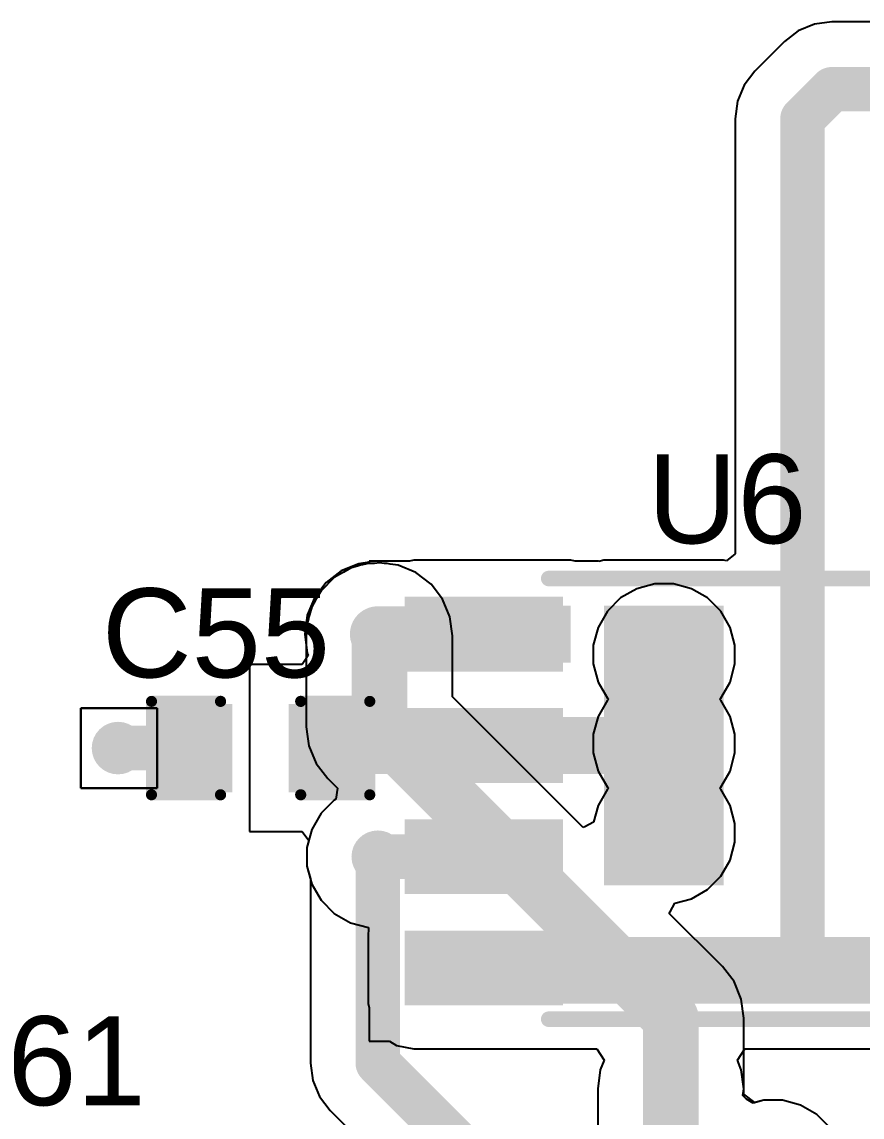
# Model space of a CAD drawing. Header units: millimetres. Extents: x -3 to 5437, y -3 to 5435.
# Drawn here: x 19.53 to 29.11, y 53.6 to 66.1 of the extents above; entities that cross this region are included whole.
import ezdxf

# ---------------------------------------------------------------- set-up
doc = ezdxf.new("R2010")
doc.units = ezdxf.units.MM
for name, color, linetype in [('BottomLayer', 5, 'Continuous'), ('BottomSolder', 6, 'Continuous'), ('TopLayer', 1, 'Continuous'), ('TopOverlay', 2, 'Continuous'), ('TopPaste', 8, 'Continuous'), ('TopSolder', 216, 'Continuous'), ('ViaHoleLayer', 16, 'Continuous')]:
    doc.layers.add(name, color=color, linetype=linetype)
doc.styles.add('Arial', font='', dxfattribs={"height": 0.2})
doc.styles.get('Arial').set_extended_font_data('Arial')

# ---------------------------------------------------------------- blocks, each defined once
blk = doc.blocks.new('SOIC_8_413')
at = {"layer": 'TopLayer'}
for points in [[(-1.867, 1.58), (-3.467, 1.58), (-3.467, 2.23), (-1.867, 2.23)], [(3.533, 1.58), (1.933, 1.58), (1.933, 2.23), (3.533, 2.23)], [(-1.867, 0.31), (-3.467, 0.31), (-3.467, 0.96), (-1.867, 0.96)], [(3.533, 0.31), (1.933, 0.31), (1.933, 0.96), (3.533, 0.96)], [(-1.867, -0.96), (-3.467, -0.96), (-3.467, -0.31), (-1.867, -0.31)], [(3.533, -0.96), (1.933, -0.96), (1.933, -0.31), (3.533, -0.31)], [(-1.867, -2.23), (-3.467, -2.23), (-3.467, -1.58), (-1.867, -1.58)], [(3.533, -2.23), (1.933, -2.23), (1.933, -1.58), (3.533, -1.58)]]:
    blk.add_hatch(color=1, dxfattribs=at).paths.add_polyline_path(points)
at = {"layer": 'TopPaste'}
for points in [[(-1.867, 1.58), (-3.467, 1.58), (-3.467, 2.23), (-1.867, 2.23)], [(3.533, 1.58), (1.933, 1.58), (1.933, 2.23), (3.533, 2.23)], [(-1.867, 0.31), (-3.467, 0.31), (-3.467, 0.96), (-1.867, 0.96)], [(3.533, 0.31), (1.933, 0.31), (1.933, 0.96), (3.533, 0.96)], [(-1.867, -0.96), (-3.467, -0.96), (-3.467, -0.31), (-1.867, -0.31)], [(3.533, -0.96), (1.933, -0.96), (1.933, -0.31), (3.533, -0.31)], [(-1.867, -2.23), (-3.467, -2.23), (-3.467, -1.58), (-1.867, -1.58)], [(3.533, -2.23), (1.933, -2.23), (1.933, -1.58), (3.533, -1.58)]]:
    blk.add_hatch(color=8, dxfattribs=at).paths.add_polyline_path(points)
at = {"layer": 'TopSolder'}
for points in [[(-1.765, 1.478), (-3.569, 1.478), (-3.569, 2.332), (-1.765, 2.332)], [(3.635, 1.478), (1.831, 1.478), (1.831, 2.332), (3.635, 2.332)], [(-1.765, 0.208), (-3.569, 0.208), (-3.569, 1.062), (-1.765, 1.062)], [(3.635, 0.208), (1.831, 0.208), (1.831, 1.062), (3.635, 1.062)], [(-1.765, -1.062), (-3.569, -1.062), (-3.569, -0.208), (-1.765, -0.208)], [(3.635, -1.062), (1.831, -1.062), (1.831, -0.208), (3.635, -0.208)], [(-1.765, -2.332), (-3.569, -2.332), (-3.569, -1.478), (-1.765, -1.478)], [(3.635, -2.332), (1.831, -2.332), (1.831, -1.478), (3.635, -1.478)]]:
    blk.add_hatch(color=216, dxfattribs=at).paths.add_polyline_path(points)
at = {"layer": 'TopOverlay'}
for points, const_width in [([(-3.112, 2.565, 1), (-3.339, 2.565, 1)], 0.178), ([(-3.384, 2.565, 1), (-3.295, 2.565, 1)], 0.0889), ([(-3.157, 2.565, 1), (-3.068, 2.565, 1)], 0.0889), ([(-2.038, 2.489, 1), (-1.949, 2.489, 1)], 0.0889), ([(1.949, 2.489, 1), (2.038, 2.489, 1)], 0.0889), ([(-2.038, -2.54, 1), (-1.949, -2.54, 1)], 0.0889), ([(1.949, -2.54, 1), (2.038, -2.54, 1)], 0.0889)]:
    blk.add_lwpolyline(points, format="xyb", close=True, dxfattribs=dict(at, const_width=const_width))
at = {"layer": 'TopOverlay', "const_width": 0.178}
for points in [[(1.994, 2.489), (-1.994, 2.489)], [(1.994, -2.54), (-1.994, -2.54)]]:
    blk.add_lwpolyline(points, dxfattribs=at)
blk = doc.blocks.new('C__0603_414')
at = {"layer": 'TopLayer'}
for points in [[(-0.381, 0.445), (-0.381, -0.445), (-1.143, -0.445), (-1.143, 0.445)], [(1.143, 0.445), (1.143, -0.445), (0.381, -0.445), (0.381, 0.445)]]:
    blk.add_hatch(color=1, dxfattribs=at).paths.add_polyline_path(points)
at = {"layer": 'TopPaste'}
for points in [[(-0.381, 0.445), (-0.381, -0.445), (-1.143, -0.445), (-1.143, 0.445)], [(1.143, 0.445), (1.143, -0.445), (0.381, -0.445), (0.381, 0.445)]]:
    blk.add_hatch(color=8, dxfattribs=at).paths.add_polyline_path(points)
at = {"layer": 'TopSolder'}
for points in [[(-0.321, 0.504), (-0.321, -0.504), (-1.203, -0.504), (-1.203, 0.504)], [(1.203, 0.504), (1.203, -0.504), (0.321, -0.504), (0.321, 0.504)]]:
    blk.add_hatch(color=216, dxfattribs=at).paths.add_polyline_path(points)
at = {"layer": 'TopOverlay', "const_width": 0.127}
for points in [[(-1.245, 0.533), (-1.245, -0.533)], [(-0.457, 0.533), (-1.245, 0.533)], [(1.245, 0.533), (0.457, 0.533)], [(1.245, 0.533), (1.245, -0.533)], [(-0.457, -0.533), (-1.245, -0.533)], [(1.245, -0.533), (0.457, -0.533)]]:
    blk.add_lwpolyline(points, dxfattribs=at)
at = {"layer": 'TopOverlay', "const_width": 0.0635}
for points in [[(-1.276, 0.533, 1), (-1.213, 0.533, 1)], [(-1.276, 0.533, 1), (-1.213, 0.533, 1)], [(-0.489, 0.533, 1), (-0.425, 0.533, 1)], [(0.425, 0.533, 1), (0.489, 0.533, 1)], [(1.213, 0.533, 1), (1.276, 0.533, 1)], [(1.213, 0.533, 1), (1.276, 0.533, 1)], [(-1.276, -0.533, 1), (-1.213, -0.533, 1)], [(-1.276, -0.533, 1), (-1.213, -0.533, 1)], [(-0.489, -0.533, 1), (-0.425, -0.533, 1)], [(0.425, -0.533, 1), (0.489, -0.533, 1)], [(1.213, -0.533, 1), (1.276, -0.533, 1)], [(1.213, -0.533, 1), (1.276, -0.533, 1)]]:
    blk.add_lwpolyline(points, format="xyb", close=True, dxfattribs=at)

msp = doc.modelspace()

# ---------------------------------------------------------------- hatches: boundary and pattern name
at = {"layer": 'BottomLayer'}
h = msp.add_hatch(color=5, dxfattribs=at)
edge = h.paths.add_edge_path()
edge.add_arc((23.583, 59.111), 0.3, 0, 360)
h = msp.add_hatch(color=5, dxfattribs=at)
edge = h.paths.add_edge_path()
edge.add_arc((26.848, 58.877), 0.3, 0, 360)
h = msp.add_hatch(color=5, dxfattribs=at)
edge = h.paths.add_edge_path()
edge.add_arc((26.848, 57.861), 0.3, 0, 360)
h = msp.add_hatch(color=5, dxfattribs=at)
edge = h.paths.add_edge_path()
edge.add_arc((20.621, 57.811), 0.3, 0, 360)
h = msp.add_hatch(color=5, dxfattribs=at)
edge = h.paths.add_edge_path()
edge.add_arc((26.848, 56.845), 0.3, 0, 360)
h = msp.add_hatch(color=5, dxfattribs=at)
edge = h.paths.add_edge_path()
edge.add_arc((23.583, 56.571), 0.3, 0, 360)
h = msp.add_hatch(color=5, dxfattribs=at)
edge = h.paths.add_edge_path()
edge.add_arc((26.924, 53.924), 0.3, 0, 360)
at = {"layer": 'BottomSolder'}
h = msp.add_hatch(color=6, dxfattribs=at)
edge = h.paths.add_edge_path()
edge.add_arc((23.583, 59.111), 0.15, 0, 360)
h = msp.add_hatch(color=6, dxfattribs=at)
edge = h.paths.add_edge_path()
edge.add_arc((20.621, 57.811), 0.15, 0, 360)
h = msp.add_hatch(color=6, dxfattribs=at)
edge = h.paths.add_edge_path()
edge.add_arc((23.583, 56.571), 0.15, 0, 360)
h = msp.add_hatch(color=6, dxfattribs=at)
edge = h.paths.add_edge_path()
edge.add_arc((26.924, 53.924), 0.15, 0, 360)
at = {"layer": 'TopLayer'}
h = msp.add_hatch(color=1, dxfattribs=at)
edge = h.paths.add_edge_path()
edge.add_arc((23.583, 59.111), 0.3, 0, 360)
for points in [[(23.993, 58.786), (25.784, 58.786), (25.784, 59.436), (23.993, 59.436)], [(26.162, 56.246), (27.526, 56.246), (27.526, 59.436), (26.162, 59.436)], [(23.009, 57.516), (26.645, 57.516), (26.645, 58.166), (23.009, 58.166)], [(23.993, 54.895), (32.151, 54.895), (32.151, 55.657), (23.993, 55.657)]]:
    msp.add_hatch(color=1, dxfattribs=at).paths.add_polyline_path(points)
h = msp.add_hatch(color=1, dxfattribs=at)
edge = h.paths.add_edge_path()
edge.add_arc((26.848, 58.877), 0.3, 0, 360)
h = msp.add_hatch(color=1, dxfattribs=at)
edge = h.paths.add_edge_path()
edge.add_arc((26.848, 57.861), 0.3, 0, 360)
h = msp.add_hatch(color=1, dxfattribs=at)
edge = h.paths.add_edge_path()
edge.add_arc((20.621, 57.811), 0.3, 0, 360)
h = msp.add_hatch(color=1, dxfattribs=at)
edge = h.paths.add_edge_path()
edge.add_arc((26.848, 56.845), 0.3, 0, 360)
h = msp.add_hatch(color=1, dxfattribs=at)
edge = h.paths.add_edge_path()
edge.add_arc((23.583, 56.571), 0.3, 0, 360)
h = msp.add_hatch(color=1, dxfattribs=at)
edge = h.paths.add_edge_path()
edge.add_arc((26.924, 53.924), 0.3, 0, 360)
at = {"layer": 'TopSolder'}
h = msp.add_hatch(color=216, dxfattribs=at)
edge = h.paths.add_edge_path()
edge.add_arc((23.583, 59.111), 0.15, 0, 360)
h = msp.add_hatch(color=216, dxfattribs=at)
edge = h.paths.add_edge_path()
edge.add_arc((20.621, 57.811), 0.15, 0, 360)
h = msp.add_hatch(color=216, dxfattribs=at)
edge = h.paths.add_edge_path()
edge.add_arc((23.583, 56.571), 0.15, 0, 360)
h = msp.add_hatch(color=216, dxfattribs=at)
edge = h.paths.add_edge_path()
edge.add_arc((26.924, 53.924), 0.15, 0, 360)
at = {"layer": 'ViaHoleLayer'}
h = msp.add_hatch(color=16, dxfattribs=at)
edge = h.paths.add_edge_path()
edge.add_arc((23.583, 59.111), 0.15, 0, 360)
h = msp.add_hatch(color=16, dxfattribs=at)
edge = h.paths.add_edge_path()
edge.add_arc((26.848, 58.877), 0.15, 0, 360)
h = msp.add_hatch(color=16, dxfattribs=at)
edge = h.paths.add_edge_path()
edge.add_arc((26.848, 57.861), 0.15, 0, 360)
h = msp.add_hatch(color=16, dxfattribs=at)
edge = h.paths.add_edge_path()
edge.add_arc((20.621, 57.811), 0.15, 0, 360)
h = msp.add_hatch(color=16, dxfattribs=at)
edge = h.paths.add_edge_path()
edge.add_arc((26.848, 56.845), 0.15, 0, 360)
h = msp.add_hatch(color=16, dxfattribs=at)
edge = h.paths.add_edge_path()
edge.add_arc((23.583, 56.571), 0.15, 0, 360)
h = msp.add_hatch(color=16, dxfattribs=at)
edge = h.paths.add_edge_path()
edge.add_arc((26.924, 53.924), 0.15, 0, 360)

# ---------------------------------------------------------------- linework, layer by layer
at = {"layer": 'BottomLayer'}
for p, q in [((23.364, 59.889), (23.271, 59.864)), ((23.385, 59.898), (23.364, 59.889)), ((23.409, 59.901), (23.385, 59.898)), ((23.477, 59.919), (23.409, 59.901)), ((23.547, 59.919), (23.477, 59.919)), ((23.601, 59.926), (23.547, 59.919)), ((23.654, 59.919), (23.601, 59.926)), ((23.69, 59.919), (23.654, 59.919)), ((23.724, 59.91), (23.69, 59.919)), ((23.816, 59.898), (23.724, 59.91)), ((24.017, 59.815), (23.816, 59.898)), ((23.087, 59.758), (22.937, 59.607)), ((23.181, 59.812), (23.087, 59.758)), ((23.184, 59.815), (23.181, 59.812)), ((23.189, 59.816), (23.184, 59.815)), ((23.271, 59.864), (23.189, 59.816)), ((24.19, 59.682), (24.017, 59.815)), ((24.322, 59.51), (24.19, 59.682)), ((26.536, 59.63), (26.352, 59.524)), ((26.741, 59.685), (26.536, 59.63)), ((26.954, 59.685), (26.741, 59.685)), ((27.16, 59.63), (26.954, 59.685)), ((27.344, 59.524), (27.16, 59.63)), ((22.878, 59.506), (22.83, 59.423)), ((22.88, 59.51), (22.878, 59.506)), ((22.882, 59.513), (22.88, 59.51)), ((22.937, 59.607), (22.882, 59.513)), ((24.405, 59.309), (24.322, 59.51)), ((26.352, 59.524), (26.201, 59.373)), ((27.494, 59.373), (27.344, 59.524)), ((22.83, 59.423), (22.806, 59.331)), ((26.201, 59.373), (26.095, 59.189)), ((27.601, 59.189), (27.494, 59.373)), ((22.793, 59.286), (22.775, 59.217)), ((22.797, 59.309), (22.793, 59.286)), ((22.806, 59.331), (22.797, 59.309)), ((24.433, 59.093), (24.405, 59.309)), ((22.775, 59.147), (22.768, 59.093)), ((22.775, 59.217), (22.775, 59.147)), ((26.095, 59.189), (26.04, 58.984)), ((27.656, 58.984), (27.601, 59.189)), ((22.768, 59.093), (22.768, 58.053)), ((24.433, 58.397), (24.433, 59.093)), ((26.04, 58.984), (26.04, 58.771)), ((27.656, 58.771), (27.656, 58.984)), ((26.04, 58.771), (26.095, 58.565)), ((27.601, 58.565), (27.656, 58.771)), ((26.095, 58.565), (26.201, 58.381)), ((27.494, 58.381), (27.601, 58.565)), ((25.926, 56.905), (24.433, 58.397)), ((26.201, 58.381), (26.213, 58.369)), ((26.213, 58.369), (26.201, 58.357)), ((27.482, 58.369), (27.494, 58.381)), ((27.494, 58.357), (27.482, 58.369)), ((26.201, 58.357), (26.095, 58.173)), ((27.601, 58.173), (27.494, 58.357)), ((26.095, 58.173), (26.04, 57.968)), ((27.656, 57.968), (27.601, 58.173)), ((22.768, 58.053), (22.782, 57.945)), ((22.782, 57.945), (22.797, 57.837)), ((26.04, 57.968), (26.04, 57.755)), ((27.656, 57.755), (27.656, 57.968)), ((22.797, 57.837), (22.88, 57.636)), ((26.04, 57.755), (26.095, 57.549)), ((27.601, 57.549), (27.656, 57.755)), ((22.88, 57.636), (23.012, 57.464)), ((26.095, 57.549), (26.201, 57.365)), ((27.494, 57.365), (27.601, 57.549)), ((23.012, 57.464), (23.122, 57.354)), ((23.122, 57.354), (23.105, 57.228)), ((26.201, 57.341), (26.095, 57.157)), ((26.201, 57.365), (26.213, 57.353)), ((26.213, 57.353), (26.201, 57.341)), ((27.482, 57.353), (27.494, 57.365)), ((27.494, 57.341), (27.482, 57.353)), ((27.601, 57.157), (27.494, 57.341)), ((23.087, 57.218), (22.937, 57.067)), ((23.105, 57.228), (23.087, 57.218)), ((26.095, 57.157), (26.044, 56.967)), ((27.656, 56.952), (27.601, 57.157)), ((22.937, 57.067), (22.83, 56.883)), ((22.83, 56.883), (22.775, 56.677)), ((25.944, 56.912), (25.926, 56.905)), ((26.044, 56.967), (25.944, 56.912)), ((27.656, 56.739), (27.656, 56.952)), ((22.775, 56.677), (22.775, 56.465)), ((27.601, 56.533), (27.656, 56.739)), ((27.494, 56.349), (27.601, 56.533)), ((22.775, 56.465), (22.815, 56.318)), ((22.815, 56.318), (22.815, 54.217)), ((27.344, 56.199), (27.494, 56.349)), ((27.16, 56.092), (27.344, 56.199)), ((26.915, 55.941), (26.969, 56.041)), ((26.969, 56.041), (27.16, 56.092)), ((26.907, 55.924), (26.915, 55.941)), ((27.513, 55.318), (26.907, 55.924)), ((27.645, 55.146), (27.513, 55.318)), ((27.728, 54.945), (27.645, 55.146)), ((27.757, 54.729), (27.728, 54.945)), ((27.757, 53.924), (27.757, 54.729)), ((22.815, 54.217), (22.841, 54.018)), ((22.841, 54.018), (22.918, 53.833)), ((27.747, 53.848), (27.757, 53.924)), ((22.918, 53.833), (23.04, 53.674)), ((27.786, 53.804), (27.747, 53.848)), ((27.863, 53.759), (27.786, 53.804)), ((27.986, 53.792), (27.863, 53.759)), ((28.199, 53.792), (27.986, 53.792)), ((28.404, 53.737), (28.199, 53.792)), ((23.04, 53.674), (24.272, 52.441)), ((28.589, 53.631), (28.404, 53.737)), ((28.739, 53.481), (28.589, 53.631))]:
    msp.add_line(p, q, dxfattribs=at)
for points, const_width in [([(23.601, 58.053), (23.601, 59.093)], 0.635), ([(23.583, 59.111), (23.601, 59.093)], 0.508), ([(23.601, 58.053), (26.924, 54.729)], 0.635), ([(23.583, 54.217), (23.583, 56.571)], 0.508), ([(26.924, 53.924), (26.924, 54.729)], 0.635), ([(23.583, 54.217), (24.816, 52.984)], 0.508)]:
    msp.add_lwpolyline(points, dxfattribs=dict(at, const_width=const_width))
for points, const_width in [([(23.442, 59.093, 1), (23.76, 59.093, 1)], 0.318), ([(23.456, 59.111, 1), (23.71, 59.111, 1)], 0.254), ([(23.474, 59.093, 1), (23.728, 59.093, 1)], 0.254), ([(23.442, 58.053, 1), (23.76, 58.053, 1)], 0.318), ([(23.442, 58.053, 1), (23.76, 58.053, 1)], 0.318), ([(23.456, 56.571, 1), (23.71, 56.571, 1)], 0.254), ([(26.765, 54.729, 1), (27.083, 54.729, 1)], 0.318), ([(26.765, 54.729, 1), (27.083, 54.729, 1)], 0.318), ([(23.456, 54.217, 1), (23.71, 54.217, 1)], 0.254), ([(23.456, 54.217, 1), (23.71, 54.217, 1)], 0.254), ([(26.765, 53.924, 1), (27.083, 53.924, 1)], 0.318)]:
    msp.add_lwpolyline(points, format="xyb", close=True, dxfattribs=dict(at, const_width=const_width))
at = {"layer": 'TopLayer'}
for p, q in [((28.378, 65.995), (28.219, 65.873)), ((28.563, 66.072), (28.378, 65.995)), ((28.762, 66.098), (28.563, 66.072)), ((34.251, 66.098), (28.762, 66.098)), ((28.219, 65.873), (27.882, 65.537)), ((27.882, 65.537), (27.76, 65.377)), ((27.76, 65.377), (27.683, 65.192)), ((27.683, 65.192), (27.657, 64.993)), ((27.657, 64.993), (27.657, 60.028)), ((27.657, 60.028), (27.559, 59.947)), ((23.368, 59.915), (23.167, 59.832)), ((23.485, 59.931), (23.368, 59.915)), ((23.943, 59.944), (23.485, 59.944)), ((23.485, 59.944), (23.485, 59.931)), ((23.993, 59.954), (23.943, 59.944)), ((25.784, 59.954), (23.993, 59.954)), ((25.834, 59.944), (25.784, 59.954)), ((26.101, 59.944), (25.834, 59.944)), ((26.103, 59.942), (26.101, 59.944)), ((26.101, 59.944), (26.101, 59.944)), ((26.162, 59.954), (26.103, 59.942)), ((27.526, 59.954), (26.162, 59.954)), ((27.559, 59.947), (27.526, 59.954)), ((23.167, 59.832), (22.994, 59.7)), ((22.994, 59.7), (22.862, 59.527)), ((22.862, 59.527), (22.779, 59.327)), ((22.779, 59.327), (22.751, 59.111)), ((22.751, 59.111), (22.779, 58.896)), ((22.79, 58.869), (22.719, 58.764)), ((22.779, 58.896), (22.79, 58.869)), ((22.719, 58.764), (22.12, 58.764)), ((22.12, 58.764), (22.12, 56.859)), ((20.197, 57.354), (20.197, 58.268)), ((20.197, 58.268), (21.066, 58.268)), ((21.066, 58.268), (20.197, 58.268)), ((20.197, 58.268), (20.197, 57.354)), ((21.066, 58.268), (21.066, 57.354)), ((21.066, 57.354), (21.066, 58.268)), ((21.066, 57.354), (20.197, 57.354)), ((20.197, 57.354), (21.066, 57.354)), ((22.12, 56.859), (22.719, 56.859)), ((22.719, 56.859), (22.797, 56.758)), ((22.797, 56.758), (22.775, 56.677)), ((22.775, 56.677), (22.775, 56.465)), ((22.775, 56.465), (22.83, 56.259)), ((22.83, 56.259), (22.937, 56.075)), ((22.937, 56.075), (23.087, 55.924)), ((23.087, 55.924), (23.271, 55.818)), ((23.271, 55.818), (23.477, 55.763)), ((23.477, 55.763), (23.475, 55.657)), ((23.475, 55.657), (23.475, 54.895)), ((23.475, 54.895), (23.485, 54.845)), ((23.485, 54.845), (23.485, 54.468)), ((23.485, 54.468), (23.717, 54.468)), ((23.717, 54.468), (23.795, 54.416)), ((23.795, 54.416), (23.993, 54.377)), ((23.993, 54.377), (26.08, 54.377)), ((26.08, 54.377), (26.165, 54.25)), ((27.683, 54.25), (27.768, 54.377)), ((27.768, 54.377), (30.881, 54.377)), ((26.165, 54.25), (26.12, 54.14)), ((27.728, 54.14), (27.683, 54.25)), ((26.12, 54.14), (26.091, 53.924)), ((27.757, 53.924), (27.728, 54.14)), ((26.091, 53.924), (26.091, 46.838)), ((27.757, 53.862), (27.757, 53.924)), ((27.884, 53.765), (27.757, 53.862)), ((27.986, 53.792), (27.884, 53.765)), ((28.199, 53.792), (27.986, 53.792)), ((28.404, 53.737), (28.199, 53.792)), ((28.589, 53.631), (28.404, 53.737)), ((28.739, 53.481), (28.589, 53.631))]:
    msp.add_line(p, q, dxfattribs=at)
for points, const_width in [([(28.426, 64.993), (28.762, 65.33)], 0.508), ([(28.762, 65.33), (35.145, 65.33)], 0.508), ([(28.426, 55.403), (28.426, 64.993)], 0.508), ([(23.583, 59.111), (24.793, 59.111)], 0.635), ([(24.793, 59.111), (24.808, 59.126)], 0.508), ([(20.621, 57.811), (21.485, 57.811)], 0.508), ([(23.583, 56.571), (24.793, 56.571)], 0.508), ([(28.299, 55.276), (28.426, 55.403)], 0.508), ([(28.072, 55.276), (28.299, 55.276)], 0.508), ([(26.924, 46.838), (26.924, 53.924)], 0.635)]:
    msp.add_lwpolyline(points, dxfattribs=dict(at, const_width=const_width))
for points, const_width in [([(28.635, 65.33, 1), (28.889, 65.33, 1)], 0.254), ([(28.635, 65.33, 1), (28.889, 65.33, 1)], 0.254), ([(28.299, 64.993, 1), (28.553, 64.993, 1)], 0.254), ([(28.299, 64.993, 1), (28.553, 64.993, 1)], 0.254), ([(23.424, 59.111, 1), (23.742, 59.111, 1)], 0.318), ([(24.634, 59.111, 1), (24.951, 59.111, 1)], 0.318), ([(24.681, 59.126, 1), (24.935, 59.126, 1)], 0.254), ([(24.666, 59.111, 1), (24.92, 59.111, 1)], 0.254), ([(20.494, 57.811, 1), (20.748, 57.811, 1)], 0.254), ([(21.358, 57.811, 1), (21.612, 57.811, 1)], 0.254), ([(23.456, 56.571, 1), (23.71, 56.571, 1)], 0.254), ([(24.666, 56.571, 1), (24.92, 56.571, 1)], 0.254), ([(28.299, 55.403, 1), (28.553, 55.403, 1)], 0.254), ([(28.299, 55.403, 1), (28.553, 55.403, 1)], 0.254), ([(27.945, 55.276, 1), (28.199, 55.276, 1)], 0.254), ([(28.172, 55.276, 1), (28.426, 55.276, 1)], 0.254), ([(28.172, 55.276, 1), (28.426, 55.276, 1)], 0.254), ([(26.765, 53.924, 1), (27.083, 53.924, 1)], 0.318)]:
    msp.add_lwpolyline(points, format="xyb", close=True, dxfattribs=dict(at, const_width=const_width))

# ---------------------------------------------------------------- block references
at = {"rotation": 180}
for name, p in [('SOIC_8_413', (27.526, 57.206)), ('C__0603_414', (22.247, 57.811))]:
    msp.add_blockref(name, p, dxfattribs=at)

# ---------------------------------------------------------------- texts
at = {"layer": 'TopOverlay', "style": 'Arial'}
for s, p in [('U6', (26.658, 60.148)), ('C55', (20.436, 58.618)), ('C61', (18.333, 53.735))]:
    msp.add_text(s, height=1.016, dxfattribs=at).set_placement(p)

doc.saveas('drawing.dxf')
